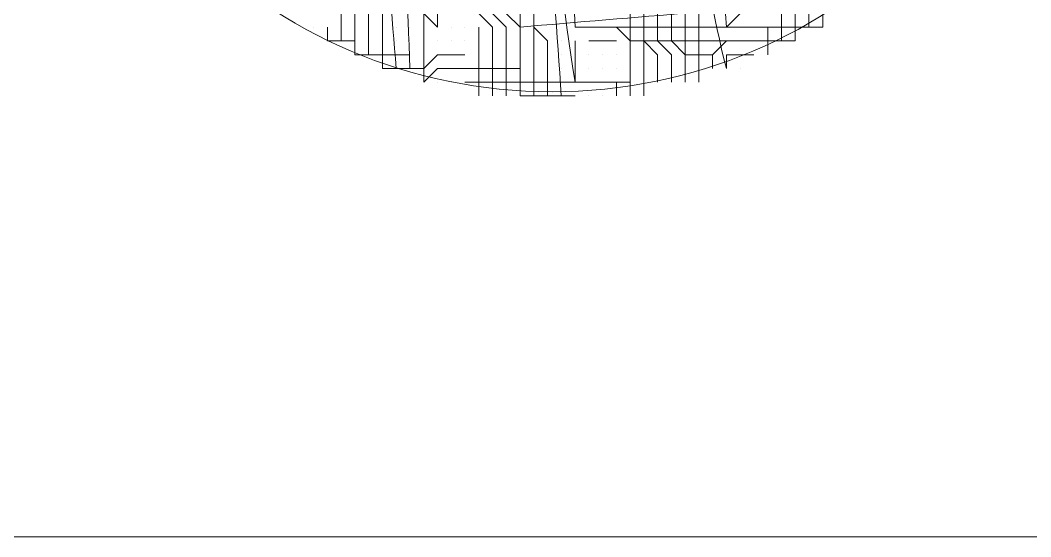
# Model space of a CAD drawing. Header units: centimetres. Extents: x -1638 to 1136, y -35 to 948.
# Drawn here: x -1097.27 to -1089.12, y 434.74 to 438.9 of the extents above; entities that cross this region are included whole.
import ezdxf

# ---------------------------------------------------------------- set-up
doc = ezdxf.new("R2010")
doc.units = ezdxf.units.CM
doc.layers.add('1 - Blocs Electriques', color=1, linetype='Continuous')
doc.layers.add('PDF _Attente électrique', color=1, linetype='Continuous')

# ---------------------------------------------------------------- blocks, each defined once
blk = doc.blocks.new('Attente électrique pour éclairage indirect')
at = {"layer": 'PDF _Attente électrique', "lineweight": 0}
for points in [[(-0.0577, 1.5959, -0.030978), (0.0728, 0.2039), (0.1163, 0.2039), (0.1598, 0.2039), (0.2033, 0.2039), (0.2468, 0.2039), (0.2903, 0.2039), (0.3338, 0.2039), (0.3773, 0.2039), (0.4208, 0.2039), (0.4643, 0.2039), (0.5078, 0.2039), (0.5513, 0.2039), (0.5948, 0.2474), (0.6383, 0.2474), (0.6818, 0.2474), (0.7253, 0.2474), (0.7688, 0.2474), (0.8123, 0.2474), (0.8558, 0.2474), (0.8993, 0.2474), (0.9428, 0.2474)], [(0.4643, 1.5524, -0.002075), (0.5513, 0.2039), (0.5948, 0.2039), (0.6383, 0.2039), (0.6818, 0.2039), (0.7253, 0.2039), (0.7688, 0.2039), (0.8123, 0.2039), (0.8558, 0.2039), (0.8558, 0.2474), (0.8558, 0.2909), (0.8558, 0.3344), (0.8558, 0.3779), (0.8558, 0.4214), (0.8558, 0.4649), (0.8558, 0.5084), (0.8558, 0.5519)], [(0.8123, 1.4654), (0.8558, 1.4654, -0.040693), (0.9863, 0.2909, 0.003185), (-0.1012, 0.2039), (-0.1012, 0.2474), (-0.1012, 0.2909), (-0.1012, 0.3344), (-0.1012, 0.3779), (-0.1012, 0.4214), (-0.1012, 0.4649), (-0.1012, 0.5084), (-0.1012, 0.5519), (-0.1012, 0.5954), (-0.1012, 0.6389), (-0.1012, 0.6824), (-0.1447, 0.7259), (-0.1447, 0.7694), (-0.1447, 0.8129), (-0.1447, 0.8564), (-0.1447, 0.8999)], [(-0.0577, 1.4219, 0.030978), (0.0728, 0.0299), (0.1163, 0.0299), (0.1598, 0.0299), (0.2033, 0.0299), (0.2468, 0.0299)], [(0.4643, 1.0739, 0.082763), (0.5513, 0.0734), (0.5513, 0.1169), (0.5948, 0.1169), (0.6383, 0.1169)], [(-0.4057, 0.7259), (-0.4057, 0.6824), (-0.4057, 0.6389), (-0.4057, 0.5954), (-0.4057, 0.5519), (-0.4057, 0.5084), (-0.4057, 0.4649), (-0.4057, 0.4214), (-0.4057, 0.3779), (-0.4057, 0.3344), (-0.4057, 0.2909), (-0.4057, 0.2474), (-0.3622, 0.2039), (-0.3622, 0.2474), (-0.3187, 0.2474), (-0.2752, 0.2474, 0.002075), (1.0733, 0.3344)]]:
    blk.add_lwpolyline(points, format="xyb", dxfattribs=at)
for points in [[(0.4208, 0.2474), (0.4208, 0.2039), (0.4208, 0.1604), (0.4208, 0.1169), (0.4643, 0.1169), (0.5078, 0.1169), (0.5513, 0.1604), (0.5948, 0.1604), (0.6383, 0.1604), (0.6818, 0.1604), (0.7253, 0.1604), (0.7688, 0.1604), (0.7688, 0.2039), (0.7688, 0.2474)], [(0.4208, 0.0299), (0.4208, 0.0734), (0.4208, 0.1169), (0.3773, 0.1604), (0.3773, 0.2039), (0.3773, 0.2474), (0.3773, 0.2909), (0.3773, 0.3344), (0.3773, 0.3779), (0.3773, 0.4214), (0.3773, 0.4649), (0.3773, 0.5084), (0.3773, 0.5519), (0.3773, 0.5954), (0.3338, 0.6389), (0.3338, 0.6824), (0.3338, 0.7259), (0.3338, 0.7694), (0.3338, 0.8129), (0.3338, 0.8564), (0.3338, 0.8999)], [(-0.5797, 0.7694), (-0.5797, 0.7259), (-0.5797, 0.6824), (-0.5797, 0.6389), (-0.5797, 0.5954), (-0.5797, 0.5519), (-0.5797, 0.5084), (-0.5797, 0.4649), (-0.5797, 0.4214), (-0.5797, 0.3779), (-0.5797, 0.3344), (-0.5797, 0.2909), (-0.5362, 0.2474), (-0.5362, 0.2039), (-0.5362, 0.1604), (-0.5362, 0.1169), (-0.5362, 0.0734), (-0.4927, 0.0734), (-0.4492, 0.0734), (-0.4057, 0.0734), (-0.3622, 0.1169), (-0.3187, 0.1169), (-0.2752, 0.1169)], [(-0.1882, 0.7259), (-0.1447, 0.6824), (-0.1447, 0.6389), (-0.1447, 0.5954), (-0.1447, 0.5519), (-0.1447, 0.5084), (-0.1447, 0.4649), (-0.1447, 0.4214), (-0.1447, 0.3779), (-0.1447, 0.3344), (-0.1447, 0.2909), (-0.1447, 0.2474), (-0.1012, 0.2039), (-0.1012, 0.1604), (-0.1012, 0.1169), (-0.1012, 0.0734), (-0.1012, 0.0299), (-0.1012, -0.0136), (-0.0577, -0.0136), (-0.0142, -0.0136), (0.0293, -0.0136), (0.0728, -0.0136)], [(0.3773, 0.0299), (0.3773, 0.0734), (0.3773, 0.1169), (0.3338, 0.1604), (0.3338, 0.2039), (0.3338, 0.2474), (0.3338, 0.2909), (0.3338, 0.3344), (0.3338, 0.3779), (0.3338, 0.4214), (0.3338, 0.4649), (0.3338, 0.5084), (0.3338, 0.5519), (0.3338, 0.5954), (0.2903, 0.6389), (0.2903, 0.6824), (0.2903, 0.7259)], [(0.8123, 0.2039), (0.8123, 0.2474), (0.8123, 0.2909), (0.8123, 0.3344), (0.8123, 0.3779), (0.8123, 0.4214), (0.8123, 0.4649), (0.8123, 0.5084), (0.8123, 0.5519), (0.7688, 0.5954), (0.7688, 0.6389), (0.7688, 0.6824), (0.7688, 0.7259)], [(-0.0142, -0.0136), (-0.0142, 0.0299), (-0.0142, 0.0734), (-0.0142, 0.1169), (-0.0142, 0.1604), (-0.0577, 0.2039), (-0.0577, 0.2474), (-0.0577, 0.2909), (-0.0577, 0.3344), (-0.0577, 0.3779), (-0.0577, 0.4214), (-0.0577, 0.4649), (-0.0577, 0.5084), (-0.0577, 0.5519), (-0.0577, 0.5954), (-0.0577, 0.6389), (-0.0577, 0.6824)], [(0.4643, 0.0299), (0.4643, 0.0734), (0.4643, 0.1169), (0.4643, 0.1604), (0.4643, 0.2039), (0.4643, 0.2474), (0.4643, 0.2909), (0.4643, 0.3344), (0.4643, 0.3779), (0.4643, 0.4214), (0.4643, 0.4649), (0.4643, 0.5084), (0.4643, 0.5519), (0.4643, 0.5954)], [(-0.6667, 0.5519), (-0.6667, 0.5084), (-0.6667, 0.4649), (-0.6667, 0.4214), (-0.6667, 0.3779), (-0.6667, 0.3344), (-0.6232, 0.2909), (-0.6232, 0.2474), (-0.6232, 0.2039), (-0.6232, 0.1604), (-0.6232, 0.1169), (-0.5797, 0.1169), (-0.5362, 0.1169), (-0.4927, 0.1169), (-0.4492, 0.1169)], [(-0.1447, -0.0136), (-0.1447, 0.0299), (-0.1447, 0.0734), (-0.1447, 0.1169), (-0.1447, 0.1604), (-0.1447, 0.2039), (-0.1882, 0.2474), (-0.1882, 0.2909), (-0.1882, 0.3344), (-0.1882, 0.3779), (-0.1882, 0.4214), (-0.1882, 0.4649), (-0.1882, 0.5084), (-0.1882, 0.5519)], [(0.3338, 0.0299), (0.3338, 0.0734), (0.3338, 0.1169), (0.2903, 0.1604), (0.2903, 0.2039), (0.2903, 0.2474), (0.2903, 0.2909), (0.2903, 0.3344), (0.2903, 0.3779), (0.2903, 0.4214), (0.2903, 0.4649), (0.2903, 0.5084), (0.2903, 0.5519)], [(-0.6667, 0.1604), (-0.6667, 0.2039), (-0.6667, 0.2474), (-0.6667, 0.2909), (-0.7102, 0.3344), (-0.7102, 0.3779)], [(-0.1882, -0.0136), (-0.1882, 0.0299), (-0.1882, 0.0734), (-0.1882, 0.1169), (-0.1882, 0.1604), (-0.1882, 0.2039), (-0.2317, 0.2474), (-0.2317, 0.2909), (-0.2317, 0.3344), (-0.2317, 0.3779)], [(0.2468, 0.3779), (0.2468, 0.3344), (0.2468, 0.2909), (0.2468, 0.2474), (0.2468, 0.2039), (0.2468, 0.1604), (0.2903, 0.1604), (0.3338, 0.1604), (0.3773, 0.1604), (0.4208, 0.1604), (0.4643, 0.1604), (0.5078, 0.1604), (0.5513, 0.1604)], [(0.7253, 0.1604), (0.7253, 0.2039), (0.7253, 0.2474), (0.7253, 0.2909), (0.7253, 0.3344), (0.7253, 0.3779)], [(-0.5797, 0.1169), (-0.5797, 0.1604), (-0.5797, 0.2039), (-0.5797, 0.2474), (-0.5797, 0.2909)], [(-0.4057, 0.2474), (-0.4057, 0.2039), (-0.4057, 0.1604), (-0.4057, 0.1169), (-0.4057, 0.0734), (-0.4057, 0.0299), (-0.3622, 0.0734), (-0.3187, 0.0734), (-0.2752, 0.0734), (-0.2317, 0.0734), (-0.1882, 0.0734), (-0.1447, 0.0734), (-0.1012, 0.0734)], [(-0.7537, 0.2039), (-0.7537, 0.2039)], [(-0.7537, 0.2039), (-0.7537, 0.2039)], [(-0.7102, 0.2039), (-0.7102, 0.2039)], [(-0.7102, 0.2039), (-0.7102, 0.1604), (-0.6667, 0.1604), (-0.6232, 0.1604)], [(-0.6667, 0.2039), (-0.6667, 0.2039)], [(-0.6232, 0.2039), (-0.6232, 0.2039)], [(-0.5797, 0.2039), (-0.5797, 0.2039)], [(-0.5362, 0.2039), (-0.5362, 0.2039)], [(-0.4927, 0.2039), (-0.4927, 0.2039)], [(-0.4492, 0.2039), (-0.4492, 0.2039)], [(-0.4057, 0.2039), (-0.4057, 0.2039)], [(-0.3622, 0.2039), (-0.3622, 0.2039)], [(-0.3187, 0.2039), (-0.3187, 0.2039)], [(-0.3187, 0.2039), (-0.3187, 0.2039)], [(-0.2752, 0.2039), (-0.2752, 0.2039)], [(-0.2752, 0.2039), (-0.2752, 0.2039)], [(-0.2317, 0.2039), (-0.2317, 0.2039)], [(-0.2317, -0.0136), (-0.2317, 0.0299), (-0.2317, 0.0734), (-0.2317, 0.1169), (-0.2317, 0.1604), (-0.2317, 0.2039)], [(-0.1882, 0.2039), (-0.1882, 0.2039)], [(-0.1447, 0.2039), (-0.1447, 0.2039)], [(-0.0577, -0.0136), (-0.0577, 0.0299), (-0.0577, 0.0734), (-0.0577, 0.1169), (-0.0577, 0.1604), (-0.0577, 0.2039)], [(0.1163, 0.2039), (0.1163, 0.2039)], [(0.1598, 0.2039), (0.1598, 0.2039)], [(0.2468, -0.0136), (0.2468, 0.0299), (0.2468, 0.0734), (0.2468, 0.1169), (0.2468, 0.1604), (0.2033, 0.2039)], [(0.5948, 0.2039), (0.5948, 0.2039)], [(0.6383, 0.2039), (0.6383, 0.2039)], [(0.6818, 0.1169), (0.6818, 0.1604), (0.6818, 0.2039)], [(-0.5797, 0.1604), (-0.5797, 0.1604)], [(-0.5362, 0.1604), (-0.5362, 0.1604)], [(-0.4927, 0.1604), (-0.4927, 0.1604)], [(-0.4492, 0.1604), (-0.4492, 0.1604)], [(-0.4057, 0.1604), (-0.4057, 0.1604)], [(-0.3622, 0.1604), (-0.3622, 0.1604)], [(-0.3622, 0.1604), (-0.3622, 0.1604)], [(-0.3187, 0.1604), (-0.3187, 0.1604)], [(-0.3187, 0.1604), (-0.3187, 0.1604)], [(-0.2752, 0.1604), (-0.2752, 0.1604)], [(-0.2752, 0.0299), (-0.2317, 0.0299), (-0.1882, 0.0299), (-0.1447, 0.0299), (-0.1012, 0.0299), (-0.0577, 0.0299), (-0.0142, 0.0299), (0.0293, 0.0299), (0.0728, 0.0299), (0.0728, 0.0734), (0.0728, 0.1169), (0.0728, 0.1604)], [(-0.2752, 0.1604), (-0.2752, 0.1604)], [(-0.2317, 0.1604), (-0.2317, 0.1604)], [(-0.1882, 0.1604), (-0.1882, 0.1604)], [(-0.1447, 0.1604), (-0.1447, 0.1604)], [(-0.1012, 0.1604), (-0.1012, 0.1604)], [(-0.0577, 0.1604), (-0.0577, 0.1604)], [(-0.0142, 0.1604), (-0.0142, 0.1604)], [(0.0293, 0.1604), (0.0293, 0.1604)], [(0.0728, 0.1604), (0.0728, 0.1604)], [(0.1163, 0.1604), (0.1163, 0.1604)], [(0.1163, 0.1604), (0.1163, 0.1604)], [(0.2033, 0.1604), (0.1598, 0.1604), (0.1163, 0.1604)], [(0.1598, 0.1604), (0.1598, 0.1604)], [(0.2033, 0.1604), (0.2033, 0.1604)], [(0.2903, -0.0136), (0.2903, 0.0299), (0.2903, 0.0734), (0.2903, 0.1169), (0.2903, 0.1604)], [(0.5513, 0.1604), (0.5513, 0.1604)], [(0.5948, 0.1604), (0.5948, 0.1604)], [(0.6383, 0.1604), (0.6383, 0.1604)], [(-0.4057, 0.1169), (-0.4057, 0.1169)], [(-0.3622, 0.1169), (-0.3622, 0.1169)], [(-0.3187, 0.1169), (-0.3187, 0.1169)], [(-0.2752, 0.1169), (-0.2752, 0.1169)], [(-0.2317, 0.1169), (-0.2317, 0.1169)], [(-0.1882, 0.1169), (-0.1882, 0.1169)], [(-0.1447, 0.1169), (-0.1447, 0.1169)], [(-0.1012, 0.1169), (-0.1012, 0.1169)], [(-0.0577, 0.1169), (-0.0577, 0.1169)], [(-0.0142, 0.1169), (-0.0142, 0.1169)], [(0.0293, 0.1169), (0.0293, 0.1169)], [(0.1163, 0.1169), (0.1163, 0.1169)], [(0.1163, 0.1169), (0.1163, 0.1169)], [(0.1598, 0.1169), (0.1598, 0.1169)], [(0.1598, 0.1169), (0.1598, 0.1169)], [(0.2033, 0.1169), (0.2033, 0.1169)], [(0.2033, 0.1169), (0.2033, 0.1169)], [(0.2468, 0.1169), (0.2468, 0.1169)], [(0.2903, 0.1169), (0.2903, 0.1169)], [(0.3338, 0.1169), (0.3338, 0.1169)], [(0.3773, 0.1169), (0.3773, 0.1169)], [(0.5078, 0.0734), (0.5078, 0.1169)], [(0.5948, 0.1169), (0.5948, 0.1169)], [(0.6383, 0.1169), (0.6383, 0.1169)], [(0.6383, 0.1169), (0.6383, 0.1169)], [(-0.3622, 0.0734), (-0.3622, 0.0734)], [(-0.3187, 0.0734), (-0.3187, 0.0734)], [(-0.2752, 0.0734), (-0.2752, 0.0734)], [(-0.0577, 0.0734), (-0.0577, 0.0734)], [(-0.0142, 0.0734), (-0.0142, 0.0734)], [(0.0293, 0.0734), (0.0293, 0.0734)], [(0.1163, 0.0734), (0.1163, 0.0734)], [(0.1163, 0.0734), (0.1163, 0.0734)], [(0.1598, 0.0734), (0.1598, 0.0734)], [(0.1598, 0.0734), (0.1598, 0.0734)], [(0.2033, 0.0734), (0.2033, 0.0734)], [(0.2033, 0.0734), (0.2033, 0.0734)], [(0.2468, 0.0734), (0.2468, 0.0734)], [(0.2903, 0.0734), (0.2903, 0.0734)], [(0.3338, 0.0734), (0.3338, 0.0734)], [(0.3773, 0.0734), (0.3773, 0.0734)], [(0.4208, 0.0734), (0.4208, 0.0734)], [(0.4643, 0.0734), (0.4643, 0.0734)], [(0.5078, 0.0734), (0.5078, 0.0734)], [(0.5948, 0.0734), (0.5948, 0.0734)], [(-0.3622, 0.0299), (-0.3622, 0.0299)], [(-0.3187, 0.0299), (-0.3187, 0.0299)], [(-0.2752, 0.0299), (-0.2752, 0.0299)], [(0.1163, 0.0299), (0.1163, 0.0299)], [(0.1598, 0.0299), (0.1598, 0.0299)], [(0.2033, -0.0136), (0.2033, 0.0299)], [(0.2903, 0.0299), (0.2903, 0.0299)], [(0.3338, 0.0299), (0.3338, 0.0299)], [(0.3773, 0.0299), (0.3773, 0.0299)], [(0.4208, 0.0299), (0.4208, 0.0299)], [(0.4643, 0.0299), (0.4643, 0.0299)], [(0.0728, -0.0136), (0.0728, -0.0136)], [(0.1163, -0.0136), (0.1163, -0.0136)], [(0.1598, -0.0136), (0.1598, -0.0136)]]:
    blk.add_lwpolyline(points, dxfattribs=at)
blk.add_circle((0, 1.6313), 1.6313, dxfattribs=at)
for centre, radius, start, end in [((-7.718, -0.1397), 7.2719, 1.67965, 11.00074), ((-107.4795, -7.3867), 107.7614, 3.923306, 4.549483), ((-67.0686, -5.2118), 66.7853, 4.538954, 5.400528)]:
    blk.add_arc(centre, radius, start, end, dxfattribs=at)

msp = doc.modelspace()

# ---------------------------------------------------------------- linework, layer by layer
at = {"layer": '1 - Blocs Electriques', "color": 7, "lineweight": 0, "true_color": 0xffffff}
msp.add_line((-1140.0803, 434.7355), (-685.5713, 434.7355), dxfattribs=at)
msp.add_lwpolyline([(-1140.0803, 434.7355), (-685.5713, 434.7355)], dxfattribs=at)

# ---------------------------------------------------------------- block references
at = {"xscale": 2.551555824457822, "yscale": 2.551555824457822, "zscale": 2.551555824457822}
msp.add_blockref('Attente électrique pour éclairage indirect', (-1092.9838, 438.3219), dxfattribs=at)

doc.saveas('drawing.dxf')
